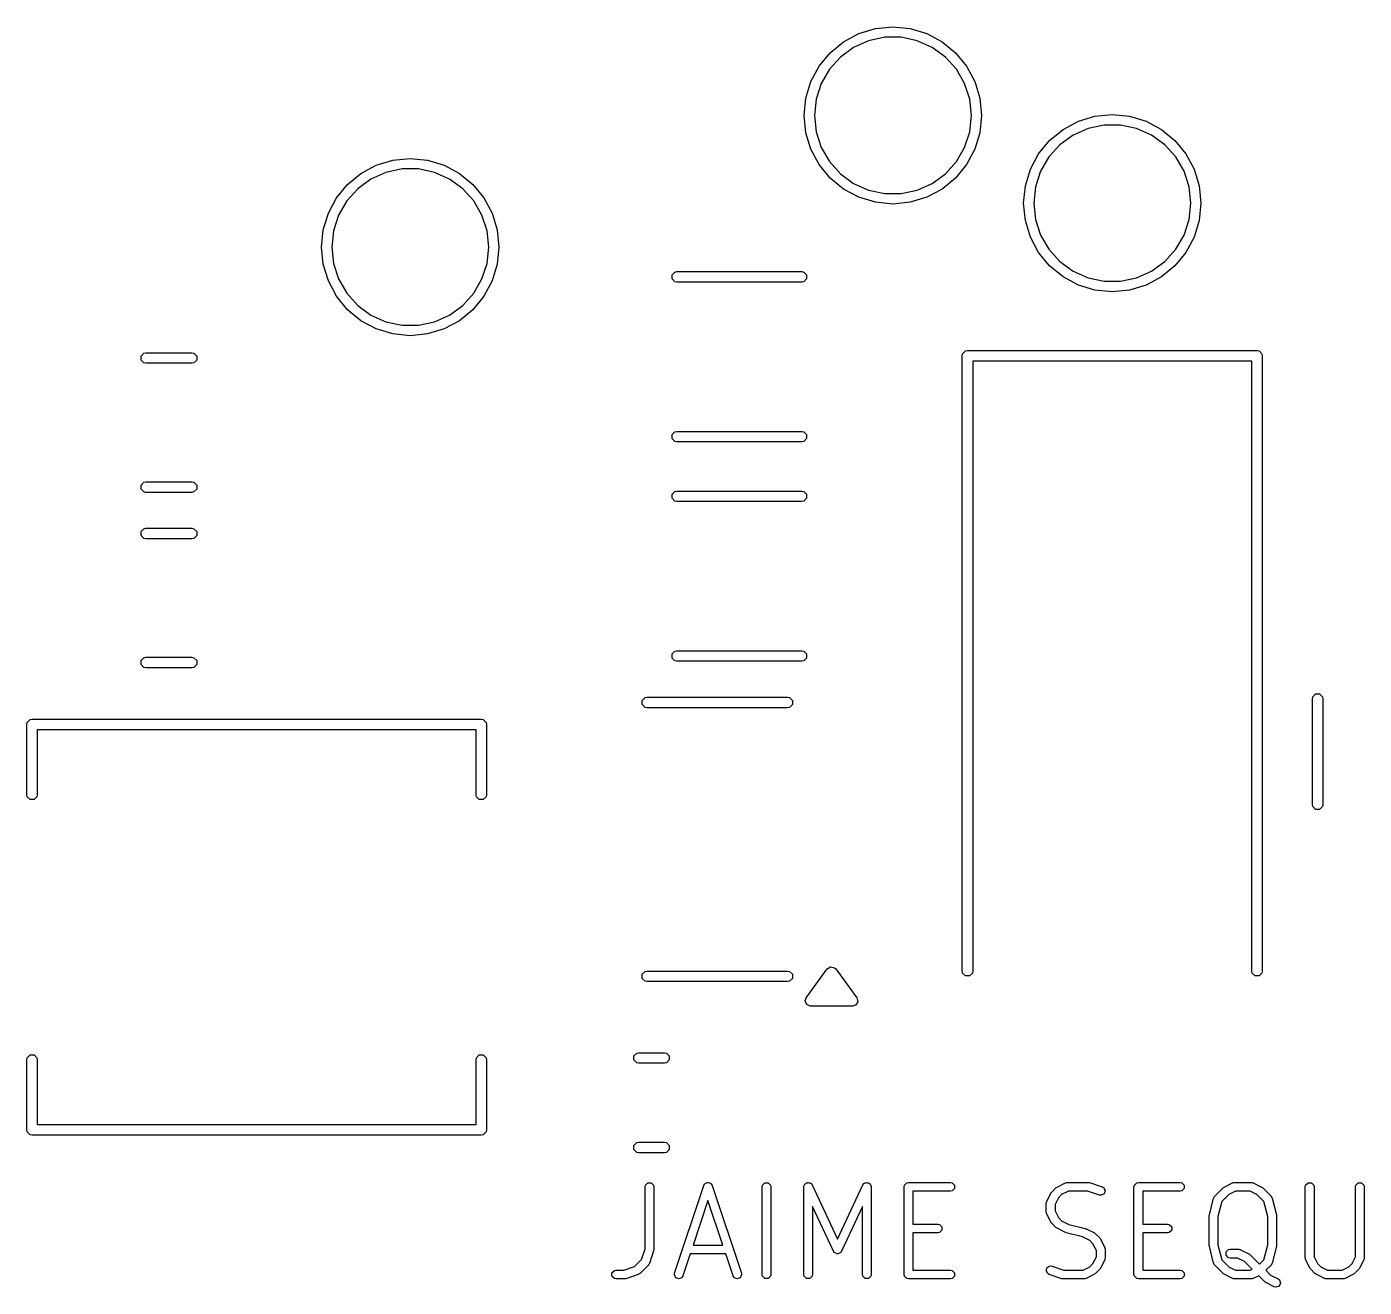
# Model space of a CAD drawing. Extents: x 124.3 to 206.9, y -106.4 to -79.3.
# Drawn here: x 175.38 to 190.62, y -106.35 to -91.99 of the extents above; entities that cross this region are included whole.
import ezdxf

# ---------------------------------------------------------------- set-up
doc = ezdxf.new("R2010")
doc.units = 0
doc.layers.add('BLACK', color=7, linetype='CONTINUOUS')

msp = doc.modelspace()

# ---------------------------------------------------------------- linework, layer by layer
at = {"layer": 'BLACK', "linetype": 'CONTINUOUS'}
for p, q in [((184.86349, -92.066882), (185.052959, -92.009407)), ((185.052959, -92.009407), (185.25, -91.99)), ((185.25, -91.99), (185.447041, -92.009407)), ((185.447041, -92.009407), (185.63651, -92.066882)), ((184.535822, -92.285822), (184.688874, -92.160216)), ((184.688874, -92.160216), (184.86349, -92.066882)), ((184.97346, -92.148898), (184.802549, -92.224992)), ((185.156457, -92.11), (184.97346, -92.148898)), ((185.343543, -92.11), (185.156457, -92.11)), ((185.52654, -92.148898), (185.343543, -92.11)), ((185.697451, -92.224992), (185.52654, -92.148898)), ((185.63651, -92.066882), (185.811126, -92.160216)), ((185.811126, -92.160216), (185.964178, -92.285822)), ((184.410216, -92.438874), (184.535822, -92.285822)), ((184.651194, -92.334958), (184.526009, -92.47399)), ((184.802549, -92.224992), (184.651194, -92.334958)), ((185.848806, -92.334958), (185.697451, -92.224992)), ((185.973991, -92.47399), (185.848806, -92.334958)), ((185.964178, -92.285822), (186.089784, -92.438874)), ((184.316882, -92.61349), (184.410216, -92.438874)), ((184.526009, -92.47399), (184.432466, -92.636011)), ((186.067534, -92.636011), (185.973991, -92.47399)), ((186.089784, -92.438874), (186.183118, -92.61349)), ((184.259407, -92.802959), (184.316882, -92.61349)), ((184.432466, -92.636011), (184.374654, -92.813939)), ((186.125346, -92.813939), (186.067534, -92.636011)), ((186.183118, -92.61349), (186.240593, -92.802959)), ((184.24, -93), (184.259407, -92.802959)), ((184.374654, -92.813939), (184.355098, -93)), ((186.144902, -93), (186.125346, -92.813939)), ((186.240593, -92.802959), (186.26, -93)), ((184.259407, -93.197041), (184.24, -93)), ((184.355098, -93), (184.374654, -93.186061)), ((186.125346, -93.186061), (186.144902, -93)), ((186.26, -93), (186.240593, -93.197041)), ((187.188874, -93.160216), (187.36349, -93.066882)), ((187.36349, -93.066882), (187.552959, -93.009407)), ((187.656457, -93.11), (187.47346, -93.148898)), ((187.552959, -93.009407), (187.75, -92.99)), ((187.843543, -93.11), (187.656457, -93.11)), ((187.75, -92.99), (187.947041, -93.009407)), ((188.02654, -93.148898), (187.843543, -93.11)), ((187.947041, -93.009407), (188.13651, -93.066882)), ((188.13651, -93.066882), (188.311126, -93.160216)), ((184.316882, -93.38651), (184.259407, -93.197041)), ((184.374654, -93.186061), (184.432466, -93.363989)), ((186.067534, -93.363989), (186.125346, -93.186061)), ((186.240593, -93.197041), (186.183118, -93.38651)), ((187.035822, -93.285822), (187.188874, -93.160216)), ((187.302549, -93.224992), (187.151194, -93.334958)), ((187.47346, -93.148898), (187.302549, -93.224992)), ((188.197451, -93.224992), (188.02654, -93.148898)), ((188.348806, -93.334958), (188.197451, -93.224992)), ((188.311126, -93.160216), (188.464178, -93.285822)), ((184.410216, -93.561126), (184.316882, -93.38651)), ((184.432466, -93.363989), (184.526009, -93.52601)), ((185.973991, -93.52601), (186.067534, -93.363989)), ((186.183118, -93.38651), (186.089784, -93.561126)), ((186.910216, -93.438874), (187.035822, -93.285822)), ((187.151194, -93.334958), (187.026009, -93.47399)), ((188.473991, -93.47399), (188.348806, -93.334958)), ((188.464178, -93.285822), (188.589784, -93.438874)), ((179.188874, -93.660216), (179.36349, -93.566882)), ((179.36349, -93.566882), (179.552959, -93.509407)), ((179.552959, -93.509407), (179.75, -93.49)), ((179.75, -93.49), (179.947041, -93.509407)), ((179.947041, -93.509407), (180.13651, -93.566882)), ((180.13651, -93.566882), (180.311126, -93.660216)), ((184.535822, -93.714178), (184.410216, -93.561126)), ((184.526009, -93.52601), (184.651194, -93.665042)), ((185.848806, -93.665042), (185.973991, -93.52601)), ((186.089784, -93.561126), (185.964178, -93.714178)), ((186.816882, -93.61349), (186.910216, -93.438874)), ((187.026009, -93.47399), (186.932466, -93.636011)), ((188.567534, -93.636011), (188.473991, -93.47399)), ((188.589784, -93.438874), (188.683118, -93.61349)), ((179.035822, -93.785822), (179.188874, -93.660216)), ((179.302549, -93.724992), (179.151194, -93.834958)), ((179.47346, -93.648898), (179.302549, -93.724992)), ((179.656457, -93.61), (179.47346, -93.648898)), ((179.843543, -93.61), (179.656457, -93.61)), ((180.02654, -93.648898), (179.843543, -93.61)), ((180.197451, -93.724992), (180.02654, -93.648898)), ((180.348806, -93.834958), (180.197451, -93.724992)), ((180.311126, -93.660216), (180.464178, -93.785822)), ((184.688874, -93.839784), (184.535822, -93.714178)), ((184.651194, -93.665042), (184.802549, -93.775008)), ((185.697451, -93.775008), (185.848806, -93.665042)), ((185.964178, -93.714178), (185.811126, -93.839784)), ((186.759407, -93.802959), (186.816882, -93.61349)), ((186.932466, -93.636011), (186.874654, -93.813939)), ((188.625346, -93.813939), (188.567534, -93.636011)), ((188.683118, -93.61349), (188.740593, -93.802959)), ((178.910216, -93.938874), (179.035822, -93.785822)), ((179.151194, -93.834958), (179.026009, -93.97399)), ((180.473991, -93.97399), (180.348806, -93.834958)), ((180.464178, -93.785822), (180.589784, -93.938874)), ((184.86349, -93.933118), (184.688874, -93.839784)), ((184.802549, -93.775008), (184.97346, -93.851102)), ((184.97346, -93.851102), (185.156457, -93.89)), ((185.343543, -93.89), (185.52654, -93.851102)), ((185.52654, -93.851102), (185.697451, -93.775008)), ((185.811126, -93.839784), (185.63651, -93.933118)), ((186.74, -94), (186.759407, -93.802959)), ((186.874654, -93.813939), (186.855098, -94)), ((188.644902, -94), (188.625346, -93.813939)), ((188.740593, -93.802959), (188.76, -94)), ((178.816882, -94.11349), (178.910216, -93.938874)), ((179.026009, -93.97399), (178.932466, -94.136011)), ((180.567534, -94.136011), (180.473991, -93.97399)), ((180.589784, -93.938874), (180.683118, -94.11349)), ((185.052959, -93.990593), (184.86349, -93.933118)), ((185.25, -94.01), (185.052959, -93.990593)), ((185.156457, -93.89), (185.343543, -93.89)), ((185.447041, -93.990593), (185.25, -94.01)), ((185.63651, -93.933118), (185.447041, -93.990593)), ((186.759407, -94.197041), (186.74, -94)), ((186.855098, -94), (186.874654, -94.186061)), ((188.625346, -94.186061), (188.644902, -94)), ((188.76, -94), (188.740593, -94.197041)), ((178.759407, -94.302959), (178.816882, -94.11349)), ((178.932466, -94.136011), (178.874654, -94.313939)), ((180.625346, -94.313939), (180.567534, -94.136011)), ((180.683118, -94.11349), (180.740593, -94.302959)), ((186.874654, -94.186061), (186.932466, -94.363989)), ((188.567534, -94.363989), (188.625346, -94.186061)), ((178.74, -94.5), (178.759407, -94.302959)), ((178.874654, -94.313939), (178.855098, -94.5)), ((180.644902, -94.5), (180.625346, -94.313939)), ((180.740593, -94.302959), (180.76, -94.5)), ((186.816882, -94.38651), (186.759407, -94.197041)), ((188.740593, -94.197041), (188.683118, -94.38651)), ((186.910216, -94.561126), (186.816882, -94.38651)), ((186.932466, -94.363989), (187.026009, -94.52601)), ((188.473991, -94.52601), (188.567534, -94.363989)), ((188.683118, -94.38651), (188.589784, -94.561126)), ((178.759407, -94.697041), (178.74, -94.5)), ((178.855098, -94.5), (178.874654, -94.686061)), ((180.625346, -94.686061), (180.644902, -94.5)), ((180.76, -94.5), (180.740593, -94.697041)), ((187.035822, -94.714178), (186.910216, -94.561126)), ((187.026009, -94.52601), (187.151194, -94.665042)), ((188.348806, -94.665042), (188.473991, -94.52601)), ((188.589784, -94.561126), (188.464178, -94.714178)), ((178.816882, -94.88651), (178.759407, -94.697041)), ((178.874654, -94.686061), (178.932466, -94.863989)), ((180.567534, -94.863989), (180.625346, -94.686061)), ((180.740593, -94.697041), (180.683118, -94.88651)), ((182.733315, -94.817039), (182.765787, -94.784567)), ((182.765787, -94.784567), (182.788748, -94.78)), ((182.788748, -94.78), (184.211252, -94.78)), ((184.211252, -94.78), (184.234213, -94.784567)), ((184.234213, -94.784567), (184.266685, -94.817039)), ((187.188874, -94.839784), (187.035822, -94.714178)), ((187.151194, -94.665042), (187.302549, -94.775008)), ((187.302549, -94.775008), (187.47346, -94.851102)), ((188.02654, -94.851102), (188.197451, -94.775008)), ((188.197451, -94.775008), (188.348806, -94.665042)), ((188.464178, -94.714178), (188.311126, -94.839784)), ((178.910216, -95.061126), (178.816882, -94.88651)), ((178.932466, -94.863989), (179.026009, -95.02601)), ((180.473991, -95.02601), (180.567534, -94.863989)), ((180.683118, -94.88651), (180.589784, -95.061126)), ((182.733315, -94.862961), (182.733315, -94.817039)), ((182.765787, -94.895433), (182.733315, -94.862961)), ((182.788748, -94.9), (182.765787, -94.895433)), ((184.211252, -94.9), (182.788748, -94.9)), ((184.234213, -94.895433), (184.211252, -94.9)), ((184.266685, -94.862961), (184.234213, -94.895433)), ((184.266685, -94.817039), (184.266685, -94.862961)), ((187.36349, -94.933118), (187.188874, -94.839784)), ((187.552959, -94.990593), (187.36349, -94.933118)), ((187.47346, -94.851102), (187.656457, -94.89)), ((187.656457, -94.89), (187.843543, -94.89)), ((187.843543, -94.89), (188.02654, -94.851102)), ((188.13651, -94.933118), (187.947041, -94.990593)), ((188.311126, -94.839784), (188.13651, -94.933118)), ((179.035822, -95.214178), (178.910216, -95.061126)), ((179.026009, -95.02601), (179.151194, -95.165042)), ((180.348806, -95.165042), (180.473991, -95.02601)), ((180.589784, -95.061126), (180.464178, -95.214178)), ((187.75, -95.01), (187.552959, -94.990593)), ((187.947041, -94.990593), (187.75, -95.01)), ((179.188874, -95.339784), (179.035822, -95.214178)), ((179.151194, -95.165042), (179.302549, -95.275008)), ((180.197451, -95.275008), (180.348806, -95.165042)), ((180.464178, -95.214178), (180.311126, -95.339784)), ((179.36349, -95.433118), (179.188874, -95.339784)), ((179.302549, -95.275008), (179.47346, -95.351102)), ((179.47346, -95.351102), (179.656457, -95.39)), ((179.656457, -95.39), (179.843543, -95.39)), ((179.843543, -95.39), (180.02654, -95.351102)), ((180.02654, -95.351102), (180.197451, -95.275008)), ((180.311126, -95.339784), (180.13651, -95.433118)), ((179.552959, -95.490593), (179.36349, -95.433118)), ((179.75, -95.51), (179.552959, -95.490593)), ((179.947041, -95.490593), (179.75, -95.51)), ((180.13651, -95.433118), (179.947041, -95.490593)), ((176.683315, -95.742039), (176.715787, -95.709567)), ((176.715787, -95.709567), (176.738748, -95.705)), ((176.738748, -95.705), (177.261252, -95.705)), ((177.261252, -95.705), (177.284213, -95.709567)), ((177.284213, -95.709567), (177.316685, -95.742039)), ((186.044567, -95.717039), (186.077039, -95.684567)), ((186.077039, -95.684567), (186.1, -95.68)), ((186.1, -95.68), (189.4, -95.68)), ((189.4, -95.68), (189.422961, -95.684567)), ((189.422961, -95.684567), (189.455433, -95.717039)), ((176.683315, -95.787961), (176.683315, -95.742039)), ((176.715787, -95.820433), (176.683315, -95.787961)), ((176.738748, -95.825), (176.715787, -95.820433)), ((177.261252, -95.825), (176.738748, -95.825)), ((177.284213, -95.820433), (177.261252, -95.825)), ((177.316685, -95.787961), (177.284213, -95.820433)), ((177.316685, -95.742039), (177.316685, -95.787961)), ((186.04, -95.74), (186.044567, -95.717039)), ((186.04, -102.75), (186.04, -95.74)), ((189.34, -95.8), (186.16, -95.8)), ((186.16, -95.8), (186.16, -102.75)), ((189.34, -102.75), (189.34, -95.8)), ((189.455433, -95.717039), (189.46, -95.74)), ((189.46, -95.74), (189.46, -102.75)), ((182.733315, -96.637039), (182.765787, -96.604567)), ((182.765787, -96.604567), (182.788748, -96.6)), ((182.788748, -96.6), (184.211252, -96.6)), ((184.211252, -96.6), (184.234213, -96.604567)), ((184.234213, -96.604567), (184.266685, -96.637039)), ((182.733315, -96.682961), (182.733315, -96.637039)), ((182.765787, -96.715433), (182.733315, -96.682961)), ((182.788748, -96.72), (182.765787, -96.715433)), ((184.211252, -96.72), (182.788748, -96.72)), ((184.234213, -96.715433), (184.211252, -96.72)), ((184.266685, -96.682961), (184.234213, -96.715433)), ((184.266685, -96.637039), (184.266685, -96.682961)), ((176.683315, -97.212039), (176.715787, -97.179567)), ((176.683315, -97.257961), (176.683315, -97.212039)), ((176.715787, -97.179567), (176.738748, -97.175)), ((176.738748, -97.175), (177.261252, -97.175)), ((177.261252, -97.175), (177.284213, -97.179567)), ((177.284213, -97.179567), (177.316685, -97.212039)), ((177.316685, -97.212039), (177.316685, -97.257961)), ((176.715787, -97.290433), (176.683315, -97.257961)), ((176.738748, -97.295), (176.715787, -97.290433)), ((177.261252, -97.295), (176.738748, -97.295)), ((177.284213, -97.290433), (177.261252, -97.295)), ((177.316685, -97.257961), (177.284213, -97.290433)), ((182.733315, -97.317039), (182.765787, -97.284567)), ((182.733315, -97.362961), (182.733315, -97.317039)), ((182.765787, -97.395433), (182.733315, -97.362961)), ((182.765787, -97.284567), (182.788748, -97.28)), ((182.788748, -97.28), (184.211252, -97.28)), ((184.211252, -97.28), (184.234213, -97.284567)), ((184.234213, -97.284567), (184.266685, -97.317039)), ((184.266685, -97.362961), (184.234213, -97.395433)), ((184.266685, -97.317039), (184.266685, -97.362961)), ((182.788748, -97.4), (182.765787, -97.395433)), ((184.211252, -97.4), (182.788748, -97.4)), ((184.234213, -97.395433), (184.211252, -97.4)), ((176.683315, -97.742039), (176.715787, -97.709567)), ((176.683315, -97.787961), (176.683315, -97.742039)), ((176.715787, -97.820433), (176.683315, -97.787961)), ((176.715787, -97.709567), (176.738748, -97.705)), ((176.738748, -97.825), (176.715787, -97.820433)), ((176.738748, -97.705), (177.261252, -97.705)), ((177.261252, -97.825), (176.738748, -97.825)), ((177.261252, -97.705), (177.284213, -97.709567)), ((177.284213, -97.820433), (177.261252, -97.825)), ((177.284213, -97.709567), (177.316685, -97.742039)), ((177.316685, -97.787961), (177.284213, -97.820433)), ((177.316685, -97.742039), (177.316685, -97.787961)), ((176.683315, -99.212039), (176.715787, -99.179567)), ((176.683315, -99.257961), (176.683315, -99.212039)), ((176.715787, -99.179567), (176.738748, -99.175)), ((176.738748, -99.175), (177.261252, -99.175)), ((177.261252, -99.175), (177.284213, -99.179567)), ((177.284213, -99.179567), (177.316685, -99.212039)), ((177.316685, -99.212039), (177.316685, -99.257961)), ((182.733315, -99.137039), (182.765787, -99.104567)), ((182.733315, -99.182961), (182.733315, -99.137039)), ((182.765787, -99.215433), (182.733315, -99.182961)), ((182.765787, -99.104567), (182.788748, -99.1)), ((182.788748, -99.22), (182.765787, -99.215433)), ((182.788748, -99.1), (184.211252, -99.1)), ((184.211252, -99.22), (182.788748, -99.22)), ((184.211252, -99.1), (184.234213, -99.104567)), ((184.234213, -99.215433), (184.211252, -99.22)), ((184.234213, -99.104567), (184.266685, -99.137039)), ((184.266685, -99.182961), (184.234213, -99.215433)), ((184.266685, -99.137039), (184.266685, -99.182961)), ((176.715787, -99.290433), (176.683315, -99.257961)), ((176.738748, -99.295), (176.715787, -99.290433)), ((177.261252, -99.295), (176.738748, -99.295)), ((177.284213, -99.290433), (177.261252, -99.295)), ((177.316685, -99.257961), (177.284213, -99.290433)), ((182.394567, -99.667039), (182.427039, -99.634567)), ((182.394567, -99.712961), (182.394567, -99.667039)), ((182.427039, -99.634567), (182.45, -99.63)), ((182.45, -99.63), (183.25, -99.63)), ((183.25, -99.63), (184.05, -99.63)), ((184.05, -99.63), (184.072961, -99.634567)), ((184.072961, -99.634567), (184.105433, -99.667039)), ((184.105433, -99.667039), (184.105433, -99.712961)), ((190.03, -99.647936), (190.034567, -99.624975)), ((190.03, -100.852064), (190.03, -99.647936)), ((190.034567, -99.624975), (190.067039, -99.592503)), ((190.067039, -99.592503), (190.112961, -99.592503)), ((190.112961, -99.592503), (190.145433, -99.624975)), ((190.145433, -99.624975), (190.15, -99.647936)), ((190.15, -99.647936), (190.15, -100.852064)), ((182.427039, -99.745433), (182.394567, -99.712961)), ((182.45, -99.75), (182.427039, -99.745433)), ((183.25, -99.75), (182.45, -99.75)), ((184.05, -99.75), (183.25, -99.75)), ((184.072961, -99.745433), (184.05, -99.75)), ((184.105433, -99.712961), (184.072961, -99.745433)), ((175.38, -99.94), (175.384567, -99.917039)), ((175.38, -100.74), (175.38, -99.94)), ((175.384567, -99.917039), (175.417039, -99.884567)), ((175.417039, -99.884567), (175.44, -99.88)), ((175.44, -99.88), (180.56, -99.88)), ((180.56, -99.88), (180.582961, -99.884567)), ((180.582961, -99.884567), (180.615433, -99.917039)), ((180.615433, -99.917039), (180.62, -99.94)), ((180.62, -99.94), (180.62, -100.74)), ((180.5, -100), (175.5, -100)), ((175.5, -100), (175.5, -100.74)), ((180.5, -100.74), (180.5, -100)), ((175.384567, -100.762961), (175.38, -100.74)), ((175.5, -100.74), (175.495433, -100.762961)), ((180.504567, -100.762961), (180.5, -100.74)), ((180.62, -100.74), (180.615433, -100.762961)), ((175.417039, -100.795433), (175.384567, -100.762961)), ((175.462961, -100.795433), (175.417039, -100.795433)), ((175.495433, -100.762961), (175.462961, -100.795433)), ((180.537039, -100.795433), (180.504567, -100.762961)), ((180.582961, -100.795433), (180.537039, -100.795433)), ((180.615433, -100.762961), (180.582961, -100.795433)), ((190.034567, -100.875025), (190.03, -100.852064)), ((190.067039, -100.907497), (190.034567, -100.875025)), ((190.145433, -100.875025), (190.112961, -100.907497)), ((190.15, -100.852064), (190.145433, -100.875025)), ((190.112961, -100.907497), (190.067039, -100.907497)), ((184.261476, -103.05471), (184.501476, -102.72471)), ((184.501476, -102.72471), (184.540642, -102.700734)), ((184.540642, -102.700734), (184.58529, -102.711476)), ((184.58529, -102.711476), (184.598524, -102.72471)), ((184.598524, -102.72471), (184.838524, -103.05471)), ((182.394567, -102.787039), (182.427039, -102.754567)), ((182.394567, -102.832961), (182.394567, -102.787039)), ((182.427039, -102.865433), (182.394567, -102.832961)), ((182.427039, -102.754567), (182.45, -102.75)), ((182.45, -102.87), (182.427039, -102.865433)), ((182.45, -102.75), (183.25, -102.75)), ((183.25, -102.87), (182.45, -102.87)), ((183.25, -102.75), (184.05, -102.75)), ((184.05, -102.87), (183.25, -102.87)), ((184.05, -102.75), (184.072961, -102.754567)), ((184.072961, -102.865433), (184.05, -102.87)), ((184.072961, -102.754567), (184.105433, -102.787039)), ((184.105433, -102.832961), (184.072961, -102.865433)), ((184.105433, -102.787039), (184.105433, -102.832961)), ((186.044567, -102.772961), (186.04, -102.75)), ((186.077039, -102.805433), (186.044567, -102.772961)), ((186.122961, -102.805433), (186.077039, -102.805433)), ((186.155433, -102.772961), (186.122961, -102.805433)), ((186.16, -102.75), (186.155433, -102.772961)), ((189.344567, -102.772961), (189.34, -102.75)), ((189.377039, -102.805433), (189.344567, -102.772961)), ((189.422961, -102.805433), (189.377039, -102.805433)), ((189.455433, -102.772961), (189.422961, -102.805433)), ((189.46, -102.75), (189.455433, -102.772961)), ((184.25, -103.09), (184.261476, -103.05471)), ((184.267574, -103.132426), (184.25, -103.09)), ((184.31, -103.15), (184.267574, -103.132426)), ((184.79, -103.15), (184.31, -103.15)), ((184.82529, -103.138524), (184.79, -103.15)), ((184.849266, -103.099358), (184.82529, -103.138524)), ((184.838524, -103.05471), (184.849266, -103.099358)), ((175.38, -103.76), (175.384567, -103.737039)), ((175.38, -104.56), (175.38, -103.76)), ((175.384567, -103.737039), (175.417039, -103.704567)), ((175.417039, -103.704567), (175.462961, -103.704567)), ((175.462961, -103.704567), (175.495433, -103.737039)), ((175.495433, -103.737039), (175.5, -103.76)), ((175.5, -103.76), (175.5, -104.5)), ((180.5, -103.76), (180.504567, -103.737039)), ((180.5, -104.5), (180.5, -103.76)), ((180.504567, -103.737039), (180.537039, -103.704567)), ((180.537039, -103.704567), (180.582961, -103.704567)), ((180.582961, -103.704567), (180.615433, -103.737039)), ((180.615433, -103.737039), (180.62, -103.76)), ((180.62, -103.76), (180.62, -104.56)), ((182.2983, -103.717039), (182.330772, -103.684567)), ((182.2983, -103.762961), (182.2983, -103.717039)), ((182.330772, -103.795433), (182.2983, -103.762961)), ((182.330772, -103.684567), (182.353733, -103.68)), ((182.353733, -103.68), (182.646267, -103.68)), ((182.646267, -103.68), (182.669228, -103.684567)), ((182.669228, -103.684567), (182.7017, -103.717039)), ((182.7017, -103.762961), (182.669228, -103.795433)), ((182.7017, -103.717039), (182.7017, -103.762961)), ((182.353733, -103.8), (182.330772, -103.795433)), ((182.646267, -103.8), (182.353733, -103.8)), ((182.669228, -103.795433), (182.646267, -103.8)), ((175.5, -104.5), (180.5, -104.5)), ((175.384567, -104.582961), (175.38, -104.56)), ((175.417039, -104.615433), (175.384567, -104.582961)), ((175.44, -104.62), (175.417039, -104.615433)), ((180.56, -104.62), (175.44, -104.62)), ((180.582961, -104.615433), (180.56, -104.62)), ((180.615433, -104.582961), (180.582961, -104.615433)), ((180.62, -104.56), (180.615433, -104.582961)), ((182.2983, -104.737039), (182.330772, -104.704567)), ((182.330772, -104.704567), (182.353733, -104.7)), ((182.353733, -104.7), (182.646267, -104.7)), ((182.646267, -104.7), (182.669228, -104.704567)), ((182.669228, -104.704567), (182.7017, -104.737039)), ((182.2983, -104.782961), (182.2983, -104.737039)), ((182.330772, -104.815433), (182.2983, -104.782961)), ((182.353733, -104.82), (182.330772, -104.815433)), ((182.646267, -104.82), (182.353733, -104.82)), ((182.669228, -104.815433), (182.646267, -104.82)), ((182.7017, -104.782961), (182.669228, -104.815433)), ((182.7017, -104.737039), (182.7017, -104.782961)), ((182.429996, -105.188285), (182.457056, -105.161225)), ((182.457056, -105.161225), (182.495324, -105.161225)), ((182.495324, -105.161225), (182.522384, -105.188285)), ((183.110097, -105.169646), (183.125139, -105.164632)), ((183.125139, -105.164632), (183.139313, -105.157545)), ((183.139313, -105.157545), (183.142856, -105.158726)), ((183.142856, -105.158726), (183.146401, -105.157545)), ((183.146401, -105.157545), (183.16058, -105.164634)), ((183.16058, -105.164634), (183.175617, -105.169647)), ((183.76333, -105.188285), (183.79039, -105.161225)), ((183.79039, -105.161225), (183.828658, -105.161225)), ((183.828658, -105.161225), (183.855718, -105.188285)), ((184.258805, -105.168999), (184.26658, -105.161225)), ((184.26658, -105.161225), (184.275465, -105.161225)), ((184.275465, -105.161225), (184.283518, -105.157467)), ((184.283518, -105.157467), (184.293853, -105.161225)), ((184.293853, -105.161225), (184.304848, -105.161225)), ((184.304848, -105.161225), (184.31113, -105.167507)), ((184.926963, -105.167507), (184.933246, -105.161225)), ((184.933246, -105.161225), (184.944241, -105.161225)), ((184.944241, -105.161225), (184.954576, -105.157467)), ((184.954576, -105.157467), (184.962629, -105.161225)), ((184.962629, -105.161225), (184.971514, -105.161225)), ((184.971514, -105.161225), (184.979288, -105.168999)), ((185.382377, -105.188285), (185.409437, -105.161225)), ((185.409437, -105.161225), (185.428571, -105.157419)), ((185.428571, -105.157419), (185.904761, -105.157419)), ((185.904761, -105.157419), (185.923895, -105.161225)), ((185.923895, -105.161225), (185.950955, -105.188285)), ((187.120496, -105.210317), (187.215734, -105.162698)), ((187.215734, -105.162698), (187.218149, -105.162036)), ((187.218149, -105.162036), (187.218961, -105.161225)), ((187.218961, -105.161225), (187.226822, -105.159661)), ((187.226822, -105.159661), (187.23455, -105.157545)), ((187.23455, -105.157545), (187.235638, -105.157907)), ((187.235638, -105.157907), (187.238095, -105.157419)), ((187.238095, -105.157419), (187.47619, -105.157419)), ((187.47619, -105.157419), (187.484052, -105.158982)), ((187.484052, -105.158982), (187.492001, -105.159985)), ((187.492001, -105.159985), (187.634858, -105.207604)), ((188.001425, -105.188285), (188.028485, -105.161225)), ((188.028485, -105.161225), (188.047619, -105.157419)), ((188.047619, -105.157419), (188.523809, -105.157419)), ((188.523809, -105.157419), (188.542943, -105.161225)), ((188.542943, -105.161225), (188.570003, -105.188285)), ((189.025258, -105.210317), (189.120496, -105.162698)), ((189.120496, -105.162698), (189.122911, -105.162036)), ((189.122911, -105.162036), (189.123723, -105.161225)), ((189.123723, -105.161225), (189.131584, -105.159661)), ((189.131584, -105.159661), (189.139312, -105.157545)), ((189.139312, -105.157545), (189.1404, -105.157907)), ((189.1404, -105.157907), (189.142857, -105.157419)), ((189.142857, -105.157419), (189.333333, -105.157419)), ((189.333333, -105.157419), (189.335789, -105.157907)), ((189.335789, -105.157907), (189.336878, -105.157545)), ((189.336878, -105.157545), (189.344605, -105.159661)), ((189.344605, -105.159661), (189.352467, -105.161225)), ((189.352467, -105.161225), (189.353278, -105.162036)), ((189.353278, -105.162036), (189.355694, -105.162698)), ((189.355694, -105.162698), (189.450931, -105.210316)), ((189.953806, -105.188285), (189.980866, -105.161225)), ((189.980866, -105.161225), (190.019134, -105.161225)), ((190.019134, -105.161225), (190.046194, -105.188285)), ((190.525234, -105.188285), (190.552294, -105.161225)), ((190.552294, -105.161225), (190.590562, -105.161225)), ((190.590562, -105.161225), (190.617622, -105.188285)), ((182.42619, -105.207419), (182.429996, -105.188285)), ((182.42619, -105.913591), (182.42619, -105.207419)), ((182.522384, -105.188285), (182.52619, -105.207419)), ((182.52619, -105.207419), (182.52619, -105.921704)), ((182.76209, -106.191608), (183.095423, -105.191608)), ((183.095423, -105.191608), (183.105084, -105.17466)), ((183.105084, -105.17466), (183.108425, -105.172989)), ((183.108425, -105.172989), (183.110097, -105.169646)), ((183.175617, -105.169647), (183.177287, -105.172987)), ((183.177287, -105.172987), (183.18063, -105.174659)), ((183.18063, -105.174659), (183.190291, -105.191608)), ((183.190291, -105.191608), (183.523624, -106.191607)), ((183.759524, -105.207419), (183.76333, -105.188285)), ((183.759524, -106.207419), (183.759524, -105.207419)), ((183.855718, -105.188285), (183.859524, -105.207419)), ((183.859524, -105.207419), (183.859524, -106.207419)), ((184.235714, -105.207419), (184.23952, -105.188285)), ((184.235714, -106.207419), (184.235714, -105.207419)), ((184.23952, -105.188285), (184.245802, -105.182002)), ((184.245802, -105.182002), (184.24884, -105.17365)), ((184.24884, -105.17365), (184.258805, -105.168999)), ((184.31113, -105.167507), (184.319483, -105.170545)), ((184.319483, -105.170545), (184.331023, -105.186275)), ((184.331023, -105.186275), (184.619046, -105.803469)), ((184.619046, -105.803469), (184.907071, -105.186274)), ((184.907071, -105.186274), (184.918611, -105.170545)), ((184.918611, -105.170545), (184.926963, -105.167507)), ((184.979288, -105.168999), (184.989254, -105.17365)), ((184.989254, -105.17365), (184.992291, -105.182002)), ((184.992291, -105.182002), (184.998574, -105.188285)), ((184.998574, -105.188285), (185.00238, -105.207419)), ((185.00238, -105.207419), (185.00238, -106.207419)), ((185.378571, -105.207419), (185.382377, -105.188285)), ((185.378571, -106.207419), (185.378571, -105.207419)), ((185.904761, -105.257419), (185.478571, -105.257419)), ((185.478571, -105.257419), (185.478571, -105.633609)), ((185.923895, -105.253613), (185.904761, -105.257419)), ((185.950955, -105.226553), (185.923895, -105.253613)), ((185.950955, -105.188285), (185.950955, -105.226553)), ((187.002898, -105.375534), (187.050516, -105.280297)), ((187.050516, -105.280297), (187.055431, -105.273963)), ((187.055431, -105.273963), (187.059883, -105.267302)), ((187.059883, -105.267302), (187.107501, -105.219683)), ((187.107501, -105.219683), (187.114167, -105.215228)), ((187.114167, -105.215228), (187.120496, -105.210317)), ((187.172475, -105.29613), (187.13633, -105.332274)), ((187.249899, -105.257419), (187.172475, -105.29613)), ((187.468077, -105.257419), (187.249899, -105.257419)), ((187.603235, -105.302472), (187.468077, -105.257419)), ((187.622591, -105.304912), (187.603235, -105.302472)), ((187.656819, -105.287798), (187.622591, -105.304912)), ((187.634858, -105.207604), (187.651806, -105.217265)), ((187.651806, -105.217265), (187.668921, -105.251494)), ((187.668921, -105.251494), (187.656819, -105.287798)), ((187.997619, -105.207419), (188.001425, -105.188285)), ((187.997619, -106.207419), (187.997619, -105.207419)), ((188.523809, -105.257419), (188.097619, -105.257419)), ((188.097619, -105.257419), (188.097619, -105.633609)), ((188.542943, -105.253613), (188.523809, -105.257419)), ((188.570003, -105.226553), (188.542943, -105.253613)), ((188.570003, -105.188285), (188.570003, -105.226553)), ((188.914017, -105.319423), (188.917026, -105.314921)), ((188.917026, -105.314921), (189.012264, -105.219683)), ((189.077235, -105.296131), (188.997529, -105.375837)), ((189.012264, -105.219683), (189.018923, -105.215232)), ((189.018923, -105.215232), (189.025258, -105.210317)), ((189.154661, -105.257419), (189.077235, -105.296131)), ((189.32153, -105.257419), (189.154661, -105.257419)), ((189.398954, -105.296131), (189.32153, -105.257419)), ((189.47866, -105.375837), (189.398954, -105.296131)), ((189.450931, -105.210316), (189.457264, -105.215231)), ((189.457264, -105.215231), (189.463926, -105.219683)), ((189.463926, -105.219683), (189.559164, -105.314921)), ((189.559164, -105.314921), (189.562172, -105.319423)), ((189.95, -105.207419), (189.953806, -105.188285)), ((189.95, -106.016942), (189.95, -105.207419)), ((190.046194, -105.188285), (190.05, -105.207419)), ((190.05, -105.207419), (190.05, -106.005139)), ((190.521428, -105.207419), (190.525234, -105.188285)), ((190.521428, -106.005138), (190.521428, -105.207419)), ((190.617622, -105.188285), (190.621428, -105.207419)), ((190.621428, -105.207419), (190.621428, -106.016942)), ((183.142857, -105.365532), (182.974133, -105.871704)), ((183.311581, -105.871704), (183.142857, -105.365532)), ((184.573738, -105.942849), (184.335714, -105.432796)), ((184.335714, -105.432796), (184.335714, -106.207419)), ((184.90238, -105.432796), (184.664356, -105.942848)), ((184.90238, -106.207419), (184.90238, -105.432796)), ((186.997619, -105.397895), (186.998107, -105.395438)), ((186.997619, -105.493133), (186.997619, -105.397895)), ((186.997745, -105.39435), (186.999861, -105.386622)), ((186.998107, -105.395438), (186.997745, -105.39435)), ((186.999861, -105.386622), (187.001425, -105.378761)), ((187.001425, -105.378761), (187.002236, -105.377949)), ((187.002236, -105.377949), (187.002898, -105.375534)), ((187.13633, -105.332274), (187.097619, -105.409698)), ((187.097619, -105.409698), (187.097619, -105.48133)), ((188.856255, -105.528625), (188.903874, -105.338149)), ((188.903874, -105.338149), (188.906187, -105.333252)), ((188.906187, -105.331142), (188.90959, -105.326048)), ((188.906187, -105.333252), (188.906187, -105.331142)), ((188.90959, -105.326048), (188.912207, -105.32051)), ((188.912207, -105.32051), (188.914017, -105.319423)), ((188.997529, -105.375837), (188.954762, -105.546907)), ((189.521428, -105.546907), (189.47866, -105.375837)), ((189.562172, -105.319423), (189.563983, -105.32051)), ((189.563983, -105.32051), (189.566599, -105.326048)), ((189.566599, -105.326048), (189.570003, -105.331142)), ((189.570003, -105.331142), (189.570003, -105.333252)), ((189.570003, -105.333252), (189.572316, -105.338149)), ((189.572316, -105.338149), (189.619935, -105.528625)), ((186.998107, -105.495589), (186.997619, -105.493133)), ((186.997745, -105.496678), (186.998107, -105.495589)), ((186.999861, -105.504405), (186.997745, -105.496678)), ((187.001425, -105.512267), (186.999861, -105.504405)), ((187.002236, -105.513078), (187.001425, -105.512267)), ((187.002898, -105.515494), (187.002236, -105.513078)), ((187.050516, -105.610731), (187.002898, -105.515494)), ((187.055431, -105.617064), (187.050516, -105.610731)), ((187.059883, -105.623726), (187.055431, -105.617064)), ((187.097619, -105.48133), (187.13633, -105.558753)), ((187.13633, -105.558753), (187.172475, -105.594897)), ((187.172475, -105.594897), (187.255547, -105.636433)), ((188.854762, -105.540752), (188.855957, -105.534742)), ((188.854762, -105.874085), (188.854762, -105.540752)), ((188.855957, -105.534742), (188.856255, -105.528625)), ((188.954762, -105.546907), (188.954762, -105.86793)), ((189.521428, -105.86793), (189.521428, -105.546907)), ((189.619935, -105.528625), (189.620232, -105.534742)), ((189.620232, -105.534742), (189.621428, -105.540752)), ((189.621428, -105.540752), (189.621428, -105.874085)), ((185.478571, -105.633609), (185.761904, -105.633609)), ((185.761904, -105.733609), (185.478571, -105.733609)), ((185.478571, -105.733609), (185.478571, -106.157419)), ((185.761904, -105.633609), (185.781038, -105.637415)), ((185.781038, -105.729803), (185.761904, -105.733609)), ((185.781038, -105.637415), (185.808098, -105.664475)), ((185.808098, -105.702743), (185.781038, -105.729803)), ((185.808098, -105.664475), (185.808098, -105.702743)), ((187.107501, -105.671345), (187.059883, -105.623726)), ((187.114167, -105.675799), (187.107501, -105.671345)), ((187.120496, -105.680711), (187.114167, -105.675799)), ((187.215734, -105.72833), (187.120496, -105.680711)), ((187.221015, -105.729776), (187.215734, -105.72833)), ((187.225968, -105.732116), (187.221015, -105.729776)), ((187.41112, -105.778404), (187.225968, -105.732116)), ((187.255547, -105.636433), (187.440698, -105.682721)), ((187.440698, -105.682721), (187.44565, -105.68506)), ((187.44565, -105.68506), (187.450932, -105.686507)), ((187.450932, -105.686507), (187.546169, -105.734125)), ((187.546169, -105.734125), (187.552502, -105.73904)), ((187.552502, -105.73904), (187.559164, -105.743492)), ((187.559164, -105.743492), (187.606783, -105.79111)), ((188.097619, -105.633609), (188.380952, -105.633609)), ((188.380952, -105.733609), (188.097619, -105.733609)), ((188.097619, -105.733609), (188.097619, -106.157419)), ((188.380952, -105.633609), (188.400086, -105.637415)), ((188.400086, -105.729803), (188.380952, -105.733609)), ((188.400086, -105.637415), (188.427146, -105.664475)), ((188.427146, -105.702743), (188.400086, -105.729803)), ((188.427146, -105.664475), (188.427146, -105.702743)), ((182.384869, -106.037552), (182.42619, -105.913591)), ((182.52619, -105.921704), (182.524626, -105.929565)), ((182.974133, -105.871704), (183.311581, -105.871704)), ((187.494191, -105.819939), (187.41112, -105.778404)), ((187.530335, -105.856084), (187.494191, -105.819939)), ((187.569047, -105.933507), (187.530335, -105.856084)), ((187.606783, -105.79111), (187.611237, -105.797776)), ((187.611237, -105.797776), (187.616149, -105.804105)), ((187.616149, -105.804105), (187.663768, -105.899343)), ((187.663768, -105.899343), (187.664429, -105.901758)), ((187.664429, -105.901758), (187.665241, -105.90257)), ((187.665241, -105.90257), (187.666804, -105.910431)), ((187.666804, -105.910431), (187.668921, -105.918159)), ((187.668921, -105.918159), (187.668558, -105.919247)), ((187.668558, -105.919247), (187.669047, -105.921704)), ((187.669047, -105.921704), (187.669047, -106.016942)), ((188.855957, -105.880094), (188.854762, -105.874085)), ((188.856255, -105.886212), (188.855957, -105.880094)), ((188.903874, -106.076688), (188.856255, -105.886212)), ((188.954762, -105.86793), (188.997529, -106.038998)), ((189.049044, -105.950189), (189.076104, -105.923129)), ((189.076104, -105.923129), (189.095238, -105.919323)), ((189.095238, -105.919323), (189.190476, -105.919323)), ((189.190476, -105.919323), (189.192932, -105.919811)), ((189.192932, -105.919811), (189.194021, -105.919449)), ((189.194021, -105.919449), (189.201748, -105.921565)), ((189.201748, -105.921565), (189.20961, -105.923129)), ((189.20961, -105.923129), (189.210421, -105.92394)), ((189.210421, -105.92394), (189.212837, -105.924602)), ((189.212837, -105.924602), (189.308074, -105.97222)), ((189.47866, -106.038999), (189.521428, -105.86793)), ((189.619935, -105.886212), (189.572316, -106.076688)), ((189.620232, -105.880094), (189.619935, -105.886212)), ((189.621428, -105.874085), (189.620232, -105.880094)), ((182.306323, -106.116098), (182.384869, -106.037552)), ((182.523624, -105.937516), (182.476005, -106.080372)), ((182.524626, -105.929565), (182.523624, -105.937516)), ((182.9408, -105.971704), (182.856958, -106.22323)), ((183.344914, -105.971704), (182.9408, -105.971704)), ((183.428756, -106.22323), (183.344914, -105.971704)), ((184.58136, -105.953238), (184.573738, -105.942849)), ((184.582173, -105.955473), (184.58136, -105.953238)), ((184.58343, -105.956059), (184.582173, -105.955473)), ((184.585278, -105.958578), (184.58343, -105.956059)), ((184.60135, -105.964422), (184.585278, -105.958578)), ((184.616851, -105.971656), (184.60135, -105.964422)), ((184.619047, -105.970857), (184.616851, -105.971656)), ((184.621243, -105.971656), (184.619047, -105.970857)), ((184.636743, -105.964422), (184.621243, -105.971656)), ((184.652816, -105.958578), (184.636743, -105.964422)), ((184.654663, -105.956059), (184.652816, -105.958578)), ((184.655921, -105.955473), (184.654663, -105.956059)), ((184.656733, -105.953237), (184.655921, -105.955473)), ((184.664356, -105.942848), (184.656733, -105.953237)), ((187.530335, -106.082561), (187.569047, -106.005138)), ((187.569047, -106.005138), (187.569047, -105.933507)), ((187.663768, -106.039303), (187.616149, -106.134541)), ((187.664429, -106.036887), (187.663768, -106.039303)), ((187.665241, -106.036076), (187.664429, -106.036887)), ((187.666804, -106.028214), (187.665241, -106.036076)), ((187.668921, -106.020487), (187.666804, -106.028214)), ((187.669047, -106.016942), (187.668558, -106.019398)), ((187.668558, -106.019398), (187.668921, -106.020487)), ((188.906187, -106.081584), (188.903874, -106.076688)), ((188.997529, -106.038998), (189.077238, -106.118707)), ((189.049044, -105.988457), (189.049044, -105.950189)), ((189.076104, -106.015517), (189.049044, -105.988457)), ((189.095238, -106.019323), (189.076104, -106.015517)), ((189.178673, -106.019323), (189.095238, -106.019323)), ((189.256096, -106.058034), (189.178673, -106.019323)), ((189.344163, -106.146102), (189.256096, -106.058034)), ((189.308074, -105.97222), (189.314407, -105.977135)), ((189.314407, -105.977135), (189.321069, -105.981587)), ((189.321069, -105.981587), (189.42857, -106.089089)), ((189.42857, -106.089089), (189.47866, -106.038999)), ((189.572316, -106.076688), (189.570003, -106.081584)), ((189.950488, -106.019398), (189.95, -106.016942)), ((189.950126, -106.020487), (189.950488, -106.019398)), ((189.952242, -106.028214), (189.950126, -106.020487)), ((189.953806, -106.036076), (189.952242, -106.028214)), ((189.954617, -106.036887), (189.953806, -106.036076)), ((189.955279, -106.039303), (189.954617, -106.036887)), ((190.002897, -106.13454), (189.955279, -106.039303)), ((190.05, -106.005139), (190.088711, -106.082561)), ((190.482716, -106.082561), (190.521428, -106.005138)), ((190.616149, -106.039303), (190.56853, -106.134541)), ((190.61681, -106.036887), (190.616149, -106.039303)), ((190.617622, -106.036076), (190.61681, -106.036887)), ((190.619185, -106.028214), (190.617622, -106.036076)), ((190.621302, -106.020487), (190.619185, -106.028214)), ((190.621428, -106.016942), (190.620939, -106.019398)), ((190.620939, -106.019398), (190.621302, -106.020487)), ((182.049044, -106.188285), (182.076104, -106.161225)), ((182.049044, -106.226553), (182.049044, -106.188285)), ((182.076104, -106.253613), (182.049044, -106.226553)), ((182.076104, -106.161225), (182.095238, -106.157419)), ((182.095238, -106.157419), (182.182363, -106.157419)), ((182.182363, -106.157419), (182.306323, -106.116098)), ((182.349144, -106.207234), (182.206287, -106.254853)), ((182.351319, -106.205994), (182.349144, -106.207234)), ((182.352468, -106.205994), (182.351319, -106.205994)), ((182.359138, -106.201536), (182.352468, -106.205994)), ((182.366092, -106.197573), (182.359138, -106.201536)), ((182.366604, -106.196547), (182.366092, -106.197573)), ((182.368689, -106.195155), (182.366604, -106.196547)), ((182.463927, -106.099916), (182.368689, -106.195155)), ((182.465318, -106.097833), (182.463927, -106.099916)), ((182.466344, -106.097321), (182.465318, -106.097833)), ((182.470311, -106.09036), (182.466344, -106.097321)), ((182.474765, -106.083695), (182.470311, -106.09036)), ((182.476005, -106.080372), (182.474765, -106.082547)), ((182.474765, -106.082547), (182.474765, -106.083695)), ((182.75965, -106.210963), (182.76209, -106.191608)), ((182.776764, -106.245192), (182.75965, -106.210963)), ((182.856958, -106.22323), (182.847297, -106.240179)), ((183.438417, -106.240178), (183.428756, -106.22323)), ((183.526064, -106.210963), (183.50895, -106.245191)), ((183.523624, -106.191607), (183.526064, -106.210963)), ((183.76333, -106.226553), (183.759524, -106.207419)), ((183.79039, -106.253613), (183.76333, -106.226553)), ((183.855718, -106.226553), (183.828658, -106.253613)), ((183.859524, -106.207419), (183.855718, -106.226553)), ((184.23952, -106.226553), (184.235714, -106.207419)), ((184.26658, -106.253613), (184.23952, -106.226553)), ((184.331908, -106.226553), (184.304848, -106.253613)), ((184.335714, -106.207419), (184.331908, -106.226553)), ((184.906186, -106.226553), (184.90238, -106.207419)), ((184.933246, -106.253613), (184.906186, -106.226553)), ((184.998574, -106.226553), (184.971514, -106.253613)), ((185.00238, -106.207419), (184.998574, -106.226553)), ((185.382377, -106.226553), (185.378571, -106.207419)), ((185.409437, -106.253613), (185.382377, -106.226553)), ((185.478571, -106.157419), (185.904761, -106.157419)), ((185.904761, -106.157419), (185.923895, -106.161225)), ((185.923895, -106.161225), (185.950955, -106.188285)), ((185.950955, -106.226553), (185.923895, -106.253613)), ((185.950955, -106.188285), (185.950955, -106.226553)), ((186.997745, -106.163344), (187.009846, -106.12704)), ((187.014859, -106.197573), (186.997745, -106.163344)), ((187.009846, -106.12704), (187.044075, -106.109926)), ((187.031808, -106.207234), (187.014859, -106.197573)), ((187.174664, -106.254853), (187.031808, -106.207234)), ((187.044075, -106.109926), (187.06343, -106.112366)), ((187.06343, -106.112366), (187.198589, -106.157419)), ((187.198589, -106.157419), (187.416768, -106.157419)), ((187.416768, -106.157419), (187.494189, -106.118708)), ((187.546169, -106.204522), (187.450932, -106.25214)), ((187.494189, -106.118708), (187.530335, -106.082561)), ((187.552496, -106.199611), (187.546169, -106.204522)), ((187.559165, -106.195155), (187.552496, -106.199611)), ((187.606784, -106.147535), (187.559165, -106.195155)), ((187.611237, -106.140869), (187.606784, -106.147535)), ((187.616149, -106.134541), (187.611237, -106.140869)), ((188.001425, -106.226553), (187.997619, -106.207419)), ((188.028485, -106.253613), (188.001425, -106.226553)), ((188.097619, -106.157419), (188.523809, -106.157419)), ((188.523809, -106.157419), (188.542943, -106.161225)), ((188.542943, -106.161225), (188.570003, -106.188285)), ((188.570003, -106.226553), (188.542943, -106.253613)), ((188.570003, -106.188285), (188.570003, -106.226553)), ((188.906187, -106.083695), (188.906187, -106.081584)), ((188.909591, -106.08879), (188.906187, -106.083695)), ((188.912207, -106.094327), (188.909591, -106.08879)), ((188.914015, -106.095412), (188.912207, -106.094327)), ((188.917025, -106.099916), (188.914015, -106.095412)), ((189.012264, -106.195155), (188.917025, -106.099916)), ((189.018923, -106.199605), (189.012264, -106.195155)), ((189.025258, -106.204521), (189.018923, -106.199605)), ((189.120496, -106.25214), (189.025258, -106.204521)), ((189.077238, -106.118707), (189.154661, -106.157419)), ((189.154661, -106.157419), (189.32153, -106.157419)), ((189.32153, -106.157419), (189.344163, -106.146102)), ((189.418698, -106.220637), (189.355694, -106.25214)), ((189.488454, -106.290393), (189.418698, -106.220637)), ((189.559165, -106.099916), (189.499281, -106.1598)), ((189.499281, -106.1598), (189.553425, -106.213944)), ((189.553425, -106.213944), (189.641407, -106.257935)), ((189.562174, -106.095412), (189.559165, -106.099916)), ((189.563983, -106.094327), (189.562174, -106.095412)), ((189.566598, -106.08879), (189.563983, -106.094327)), ((189.570003, -106.083695), (189.566598, -106.08879)), ((189.570003, -106.081584), (189.570003, -106.083695)), ((190.007808, -106.140868), (190.002897, -106.13454)), ((190.012263, -106.147535), (190.007808, -106.140868)), ((190.059882, -106.195155), (190.012263, -106.147535)), ((190.066548, -106.199609), (190.059882, -106.195155)), ((190.072877, -106.204521), (190.066548, -106.199609)), ((190.168115, -106.25214), (190.072877, -106.204521)), ((190.088711, -106.082561), (190.124857, -106.118708)), ((190.124857, -106.118708), (190.20228, -106.157419)), ((190.20228, -106.157419), (190.369149, -106.157419)), ((190.369149, -106.157419), (190.44657, -106.118708)), ((190.49855, -106.204522), (190.403313, -106.25214)), ((190.44657, -106.118708), (190.482716, -106.082561)), ((190.504877, -106.199611), (190.49855, -106.204522)), ((190.511546, -106.195155), (190.504877, -106.199611)), ((190.559165, -106.147535), (190.511546, -106.195155)), ((190.563618, -106.140869), (190.559165, -106.147535)), ((190.56853, -106.134541), (190.563618, -106.140869)), ((182.095238, -106.257419), (182.076104, -106.253613)), ((182.190476, -106.257419), (182.095238, -106.257419)), ((182.198338, -106.255855), (182.190476, -106.257419)), ((182.206287, -106.254853), (182.198338, -106.255855)), ((182.813068, -106.257293), (182.776764, -106.245192)), ((182.847297, -106.240179), (182.813068, -106.257293)), ((183.472646, -106.257293), (183.438417, -106.240178)), ((183.50895, -106.245191), (183.472646, -106.257293)), ((183.828658, -106.253613), (183.79039, -106.253613)), ((184.304848, -106.253613), (184.26658, -106.253613)), ((184.971514, -106.253613), (184.933246, -106.253613)), ((185.428571, -106.257419), (185.409437, -106.253613)), ((185.904761, -106.257419), (185.428571, -106.257419)), ((185.923895, -106.253613), (185.904761, -106.257419)), ((187.182614, -106.255855), (187.174664, -106.254853)), ((187.190476, -106.257419), (187.182614, -106.255855)), ((187.428571, -106.257419), (187.190476, -106.257419)), ((187.431027, -106.25693), (187.428571, -106.257419)), ((187.432116, -106.257293), (187.431027, -106.25693)), ((187.439843, -106.255176), (187.432116, -106.257293)), ((187.447705, -106.253613), (187.439843, -106.255176)), ((187.448516, -106.252801), (187.447705, -106.253613)), ((187.450932, -106.25214), (187.448516, -106.252801)), ((188.047619, -106.257419), (188.028485, -106.253613)), ((188.523809, -106.257419), (188.047619, -106.257419)), ((188.542943, -106.253613), (188.523809, -106.257419)), ((189.122911, -106.252801), (189.120496, -106.25214)), ((189.123723, -106.253613), (189.122911, -106.252801)), ((189.131584, -106.255176), (189.123723, -106.253613)), ((189.139312, -106.257293), (189.131584, -106.255176)), ((189.1404, -106.25693), (189.139312, -106.257293)), ((189.142857, -106.257419), (189.1404, -106.25693)), ((189.333333, -106.257419), (189.142857, -106.257419)), ((189.335789, -106.25693), (189.333333, -106.257419)), ((189.336878, -106.257293), (189.335789, -106.25693)), ((189.344605, -106.255176), (189.336878, -106.257293)), ((189.352467, -106.253613), (189.344605, -106.255176)), ((189.353278, -106.252801), (189.352467, -106.253613)), ((189.355694, -106.25214), (189.353278, -106.252801)), ((189.495113, -106.294843), (189.488454, -106.290393)), ((189.501448, -106.299759), (189.495113, -106.294843)), ((189.596686, -106.347378), (189.501448, -106.299759)), ((189.615502, -106.352531), (189.596686, -106.347378)), ((189.651807, -106.340429), (189.615502, -106.352531)), ((189.641407, -106.257935), (189.656819, -106.269897)), ((189.668921, -106.306201), (189.651807, -106.340429)), ((189.656819, -106.269897), (189.668921, -106.306201)), ((190.17053, -106.252801), (190.168115, -106.25214)), ((190.171342, -106.253613), (190.17053, -106.252801)), ((190.179203, -106.255176), (190.171342, -106.253613)), ((190.186931, -106.257293), (190.179203, -106.255176)), ((190.188019, -106.25693), (190.186931, -106.257293)), ((190.190476, -106.257419), (190.188019, -106.25693)), ((190.380952, -106.257419), (190.190476, -106.257419)), ((190.383408, -106.25693), (190.380952, -106.257419)), ((190.384497, -106.257293), (190.383408, -106.25693)), ((190.392224, -106.255176), (190.384497, -106.257293)), ((190.400086, -106.253613), (190.392224, -106.255176)), ((190.400897, -106.252801), (190.400086, -106.253613)), ((190.403313, -106.25214), (190.400897, -106.252801))]:
    msp.add_line(p, q, dxfattribs=at)

doc.saveas('drawing.dxf')
